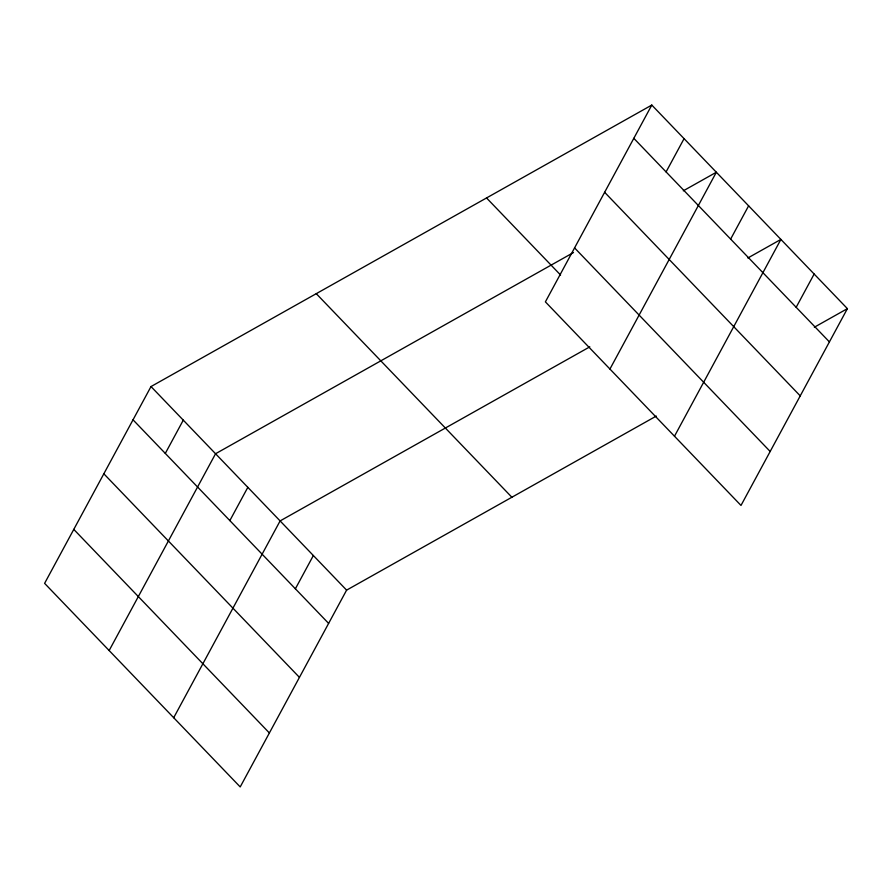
<?xml version="1.0" encoding="UTF-8"?>
<svg xmlns="http://www.w3.org/2000/svg" width="892" height="892" viewBox="0 0 892 892"><rect width="100%" height="100%" fill="white"/><g stroke="black" fill="none" stroke-linecap="round" stroke-linejoin="round"><path stroke-width="1.34" d="M651.796 105.066L545.391 301.864L740.996 505.441L847.4 308.643L651.796 105.066L151.004 386.559L44.6 583.357L240.204 786.934L346.609 590.136L656.311 416.062M165.299 453.415L183.284 420.143M109.147 650.536L215.563 453.738L573.511 252.525M229.846 520.593L247.831 487.333M173.695 717.726L280.11 520.917L589.802 346.843M295.375 588.798L313.36 555.526M666.079 171.922L684.075 138.65M609.938 369.043L716.343 172.245L683.294 190.821M730.637 239.101L748.622 205.829M674.486 436.221L780.89 239.424L747.842 258M796.166 307.294L814.151 274.034M814.351 327.219L847.4 308.643M633.811 138.327L829.415 341.904M604.631 192.293L800.236 395.87M574.571 247.898L770.175 451.475M486.541 197.957L560.577 275.015M316.27 293.669L511.874 497.245M151.004 386.559L346.609 590.136M133.019 419.82L328.624 623.397M103.84 473.786L299.444 677.374M73.78 529.391L269.384 732.968"/></g></svg>
